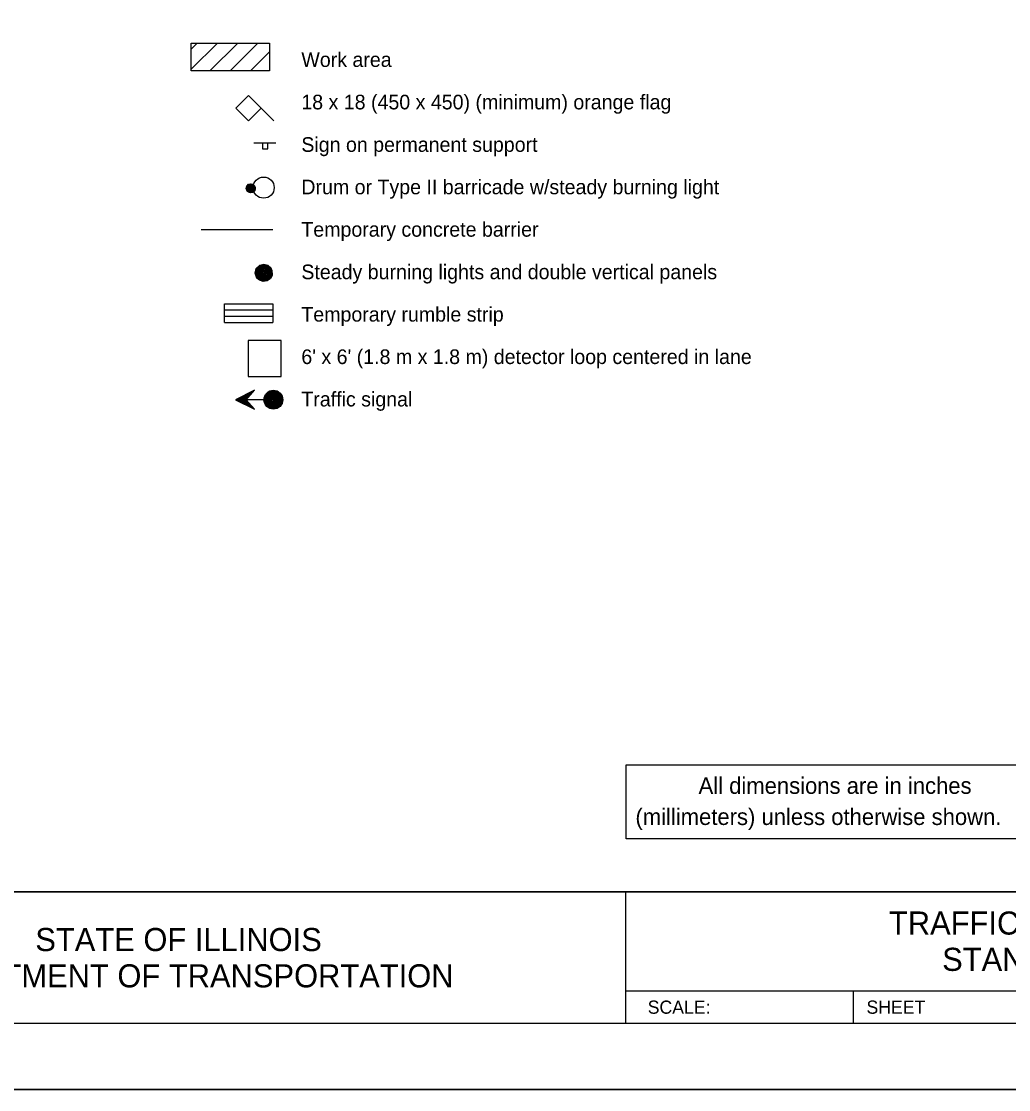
# Model space of a CAD drawing. Extents: x 52832 to 54215, y 64481 to 66497.
# Drawn here: x 53159 to 53308.6, y 66057.3 to 66219.2 of the extents above; entities that cross this region are included whole.
import ezdxf

# ---------------------------------------------------------------- set-up
doc = ezdxf.new("R2010")
doc.units = 0
for name, color, linetype in [('Level 48', 7, 'Continuous'), ('Sheets_50 Reference Boundary', 7, 'Continuous'), ('Sheets_General Details', 7, 'Continuous'), ('Sheets_Printer Plotting Border', 7, 'Continuous')]:
    doc.layers.add(name, color=color, linetype=linetype)

msp = doc.modelspace()

# ---------------------------------------------------------------- linework, layer by layer
at = {"layer": 'Level 48'}
msp.add_lwpolyline([(52835.06, 66497.33), (53515.06, 66497.33), (53515.06, 66057.33), (52835.06, 66057.33)], close=True, dxfattribs=at)
at = {"layer": 'Sheets_50 Reference Boundary'}
msp.add_lwpolyline([(52875.06, 66487.33), (53505.06, 66487.33), (53505.06, 66087.33), (52875.06, 66087.33)], close=True, dxfattribs=at)
at = {"layer": 'Sheets_General Details'}
for p, q in [((53184.74, 66211.72), (53184.74, 66215.93)), ((53184.74, 66215.93), (53196.6, 66215.93)), ((53196.6, 66215.93), (53196.6, 66211.72)), ((53196.6, 66211.72), (53184.74, 66211.72)), ((53197.54, 66200.78), (53194.2, 66200.78)), ((53186.23, 66187.71), (53197.11, 66187.71)), ((53189.78, 66176.45), (53197.11, 66176.45)), ((53189.78, 66173.59), (53189.78, 66176.45)), ((53197.11, 66176.45), (53197.11, 66173.59)), ((53189.78, 66175.5), (53197.11, 66175.5)), ((53189.78, 66174.54), (53197.11, 66174.54)), ((53189.78, 66173.59), (53197.11, 66173.59)), ((53194.31, 66163.34), (53191.44, 66161.9)), ((53193.07, 66161.9), (53194.31, 66163.34)), ((53191.44, 66161.9), (53194.31, 66160.47)), ((53194.31, 66160.47), (53193.07, 66161.9)), ((53195.75, 66161.9), (53193.11, 66161.9)), ((52875.06, 66087.33), (53505.06, 66087.33)), ((53250.55, 66087.33), (53250.55, 66067.33)), ((53250.55, 66072.33), (53404.55, 66072.33)), ((53285.06, 66072.33), (53285.06, 66067.33)), ((53515.06, 66057.33), (52835.06, 66057.33))]:
    msp.add_line(p, q, dxfattribs=at)
for points in [[(52875.06, 66487.33), (53505.06, 66487.33), (53505.06, 66067.33), (52875.06, 66067.33)], [(53196.35, 66199.94), (53196.35, 66200.78), (53195.51, 66200.78), (53195.51, 66199.94)], [(53193.35, 66170.86), (53193.35, 66165.43), (53198.36, 66165.43), (53198.36, 66170.86)], [(53250.66, 66106.54), (53332.57, 66106.54), (53332.57, 66095.35), (53250.66, 66095.35)]]:
    msp.add_lwpolyline(points, close=True, dxfattribs=at)
for points in [[(53184.74, 66211.97), (53188.7, 66215.93)], [(53184.74, 66215.04), (53185.63, 66215.93)], [(53187.56, 66211.72), (53191.77, 66215.93)], [(53190.63, 66211.72), (53194.84, 66215.93)], [(53193.7, 66211.72), (53196.6, 66214.62)], [(53197.27, 66204.14), (53193.43, 66207.98), (53191.51, 66206.06), (53193.43, 66204.14), (53195.35, 66206.06)], [(53194.42, 66193.7), (53194.29, 66193.49), (53194.02, 66193.29), (53193.7, 66193.24), (53193.42, 66193.34), (53193.2, 66193.5), (53193.07, 66193.9), (53193.14, 66194.27), (53193.43, 66194.55), (53193.77, 66194.63), (53194.09, 66194.54), (53194.33, 66194.33), (53194.42, 66194.1), (53194.43, 66193.78), (53194.26, 66193.53), (53194.01, 66193.34), (53193.72, 66193.29), (53193.5, 66193.37), (53193.24, 66193.5), (53193.15, 66193.76), (53193.1, 66194.02), (53193.17, 66194.25), (53193.45, 66194.52), (53193.77, 66194.59), (53194.09, 66194.52), (53194.31, 66194.32), (53194.38, 66194.09), (53194.4, 66193.78), (53194.24, 66193.55), (53194.01, 66193.38), (53193.71, 66193.32), (53193.46, 66193.42), (53193.26, 66193.52), (53193.19, 66193.77), (53193.13, 66193.99), (53193.21, 66194.23), (53193.48, 66194.48), (53193.78, 66194.55), (53194.08, 66194.48), (53194.28, 66194.29), (53194.36, 66194.09), (53194.34, 66193.78), (53194.22, 66193.58), (53193.98, 66193.4), (53193.7, 66193.36), (53193.46, 66193.44), (53193.31, 66193.56), (53193.24, 66193.75), (53193.17, 66193.99), (53193.25, 66194.17), (53193.5, 66194.43), (53193.79, 66194.49), (53194.08, 66194.43), (53194.25, 66194.24), (53194.34, 66194.07), (53194.29, 66193.8), (53194.19, 66193.61), (53193.95, 66193.44), (53193.7, 66193.4), (53193.48, 66193.48), (53193.34, 66193.59), (53193.27, 66193.79), (53193.21, 66193.98), (53193.29, 66194.14), (53193.52, 66194.38), (53193.79, 66194.46), (53194.07, 66194.4), (53194.23, 66194.22), (53194.28, 66194.04), (53194.26, 66193.8), (53194.18, 66193.64), (53193.93, 66193.47), (53193.72, 66193.45), (53193.51, 66193.52), (53193.38, 66193.62), (53193.29, 66193.81), (53193.26, 66193.99), (53193.33, 66194.12), (53193.55, 66194.36), (53193.81, 66194.41), (53194.07, 66194.35), (53194.2, 66194.21), (53194.24, 66194.01), (53194.2, 66193.82), (53194.14, 66193.68), (53193.92, 66193.5), (53193.72, 66193.48), (53193.55, 66193.55), (53193.43, 66193.63), (53193.35, 66193.73), (53193.32, 66193.81), (53193.3, 66193.96), (53193.38, 66194.11), (53193.51, 66194.26), (53193.63, 66194.33), (53193.84, 66194.35), (53194.03, 66194.33), (53194.18, 66194.17), (53194.2, 66194.01), (53194.16, 66193.82), (53194.06, 66193.66)], [(53194.06, 66193.66), (53193.9, 66193.54), (53193.71, 66193.53), (53193.53, 66193.65), (53193.42, 66193.72), (53193.36, 66193.83), (53193.37, 66193.96), (53193.41, 66194.08), (53193.52, 66194.19), (53193.67, 66194.29), (53193.8, 66194.32), (53193.94, 66194.31), (53194.04, 66194.23), (53194.18, 66194.02), (53194.1, 66193.8), (53193.98, 66193.65), (53193.86, 66193.58), (53193.69, 66193.58), (53193.55, 66193.69), (53193.46, 66193.81), (53193.45, 66193.92), (53193.49, 66194.05), (53193.59, 66194.15), (53193.72, 66194.21), (53193.85, 66194.24), (53194.07, 66194.15), (53194.14, 66194.01), (53194.07, 66193.86), (53194, 66193.74), (53193.89, 66193.67), (53193.71, 66193.64), (53193.58, 66193.67), (53193.49, 66193.73), (53193.43, 66193.8), (53193.41, 66193.99), (53193.46, 66194.07), (53193.57, 66194.17), (53193.72, 66194.24), (53193.87, 66194.27), (53193.98, 66194.29), (53194.08, 66194.25), (53194.16, 66194.15), (53194.07, 66194.01), (53194.06, 66193.88), (53193.97, 66193.77), (53193.79, 66193.68), (53193.62, 66193.67), (53193.54, 66193.75), (53193.51, 66193.84), (53193.52, 66193.96), (53193.57, 66194.05), (53193.7, 66194.13), (53193.83, 66194.16), (53194.01, 66194.11), (53194.04, 66194.04), (53194.03, 66193.93), (53193.88, 66193.81), (53193.76, 66193.71), (53193.62, 66193.73), (53193.57, 66193.81), (53193.56, 66193.9), (53193.6, 66194), (53193.81, 66194.1), (53193.99, 66194.06), (53194, 66193.96), (53193.87, 66193.85), (53193.72, 66193.76), (53193.62, 66193.81), (53193.63, 66193.91), (53193.79, 66194.01), (53193.92, 66194.01), (53193.75, 66193.83), (53193.71, 66193.91), (53193.66, 66193.99), (53193.84, 66194.04), (53193.96, 66193.97), (53193.85, 66193.89)], [(53196.98, 66180.7), (53196.72, 66180.29), (53196.22, 66179.92), (53195.61, 66179.82), (53195.07, 66180.01), (53194.67, 66180.31), (53194.41, 66181.07), (53194.55, 66181.78), (53195.11, 66182.3), (53195.74, 66182.45), (53196.36, 66182.29), (53196.8, 66181.9), (53196.97, 66181.46), (53196.99, 66180.84), (53196.69, 66180.37), (53196.21, 66180.01), (53195.65, 66179.91), (53195.24, 66180.06), (53194.74, 66180.31), (53194.56, 66180.8), (53194.48, 66181.3), (53194.6, 66181.74), (53195.14, 66182.25), (53195.75, 66182.38), (53196.35, 66182.24), (53196.76, 66181.87), (53196.91, 66181.44), (53196.93, 66180.84), (53196.64, 66180.4), (53196.19, 66180.1), (53195.63, 66179.98), (53195.15, 66180.15), (53194.77, 66180.35), (53194.64, 66180.83), (53194.53, 66181.25), (53194.68, 66181.7), (53195.19, 66182.18), (53195.77, 66182.3), (53196.34, 66182.18), (53196.71, 66181.82), (53196.87, 66181.43), (53196.82, 66180.84), (53196.59, 66180.46), (53196.14, 66180.13), (53195.61, 66180.05), (53195.16, 66180.2), (53194.88, 66180.42), (53194.73, 66180.79), (53194.6, 66181.24), (53194.76, 66181.58), (53195.22, 66182.07), (53195.79, 66182.19), (53196.33, 66182.09), (53196.66, 66181.73), (53196.83, 66181.41), (53196.72, 66180.88), (53196.54, 66180.52), (53196.09, 66180.2), (53195.6, 66180.12), (53195.2, 66180.27), (53194.93, 66180.48), (53194.79, 66180.86), (53194.69, 66181.23), (53194.84, 66181.53), (53195.26, 66181.99), (53195.79, 66182.13), (53196.3, 66182.02), (53196.62, 66181.69), (53196.71, 66181.35), (53196.67, 66180.88), (53196.53, 66180.58), (53196.05, 66180.26), (53195.64, 66180.22), (53195.24, 66180.35), (53195.01, 66180.53), (53194.84, 66180.9), (53194.77, 66181.24), (53194.92, 66181.5), (53195.32, 66181.94), (53195.82, 66182.04), (53196.31, 66181.94), (53196.56, 66181.66), (53196.64, 66181.29), (53196.57, 66180.92), (53196.45, 66180.65), (53196.03, 66180.32), (53195.65, 66180.28), (53195.32, 66180.41), (53195.11, 66180.57), (53194.95, 66180.75), (53194.89, 66180.91), (53194.85, 66181.19), (53195, 66181.47), (53195.25, 66181.76), (53195.49, 66181.89), (53195.88, 66181.93), (53196.24, 66181.89), (53196.53, 66181.59), (53196.56, 66181.28), (53196.48, 66180.92), (53196.3, 66180.62)], [(53196.3, 66180.62), (53196, 66180.38), (53195.64, 66180.37), (53195.29, 66180.59), (53195.08, 66180.73), (53194.97, 66180.94), (53194.98, 66181.19), (53195.06, 66181.42), (53195.26, 66181.63), (53195.55, 66181.81), (53195.8, 66181.87), (53196.07, 66181.85), (53196.25, 66181.69), (53196.53, 66181.3), (53196.37, 66180.89), (53196.15, 66180.6), (53195.92, 66180.47), (53195.59, 66180.47), (53195.32, 66180.68), (53195.15, 66180.9), (53195.14, 66181.12), (53195.21, 66181.37), (53195.4, 66181.55), (53195.66, 66181.67), (53195.9, 66181.72), (53196.31, 66181.55), (53196.45, 66181.28), (53196.31, 66181), (53196.18, 66180.77), (53195.98, 66180.63), (53195.63, 66180.58), (53195.39, 66180.64), (53195.21, 66180.76), (53195.11, 66180.88), (53195.07, 66181.25), (53195.15, 66181.41), (53195.37, 66181.59), (53195.65, 66181.71), (53195.93, 66181.77), (53196.14, 66181.81), (53196.33, 66181.74), (53196.48, 66181.56), (53196.32, 66181.27), (53196.3, 66181.03), (53196.12, 66180.83), (53195.77, 66180.67), (53195.47, 66180.64), (53195.31, 66180.8), (53195.26, 66180.97), (53195.27, 66181.18), (53195.36, 66181.36), (53195.61, 66181.5), (53195.85, 66181.57), (53196.21, 66181.47), (53196.26, 66181.34), (53196.24, 66181.12), (53195.95, 66180.9), (53195.72, 66180.71), (53195.47, 66180.74), (53195.36, 66180.9), (53195.35, 66181.07), (53195.42, 66181.26), (53195.82, 66181.46), (53196.17, 66181.37), (53196.18, 66181.19), (53195.94, 66180.97), (53195.65, 66180.81), (53195.46, 66180.9), (53195.47, 66181.1), (53195.79, 66181.27), (53196.03, 66181.29), (53195.71, 66180.95), (53195.64, 66181.09), (53195.53, 66181.24), (53195.87, 66181.34), (53196.11, 66181.21), (53195.9, 66181.06)], [(53194.14, 66160.61), (53191.58, 66161.91), (53194.14, 66163.21), (53193.01, 66161.9), (53194.08, 66160.67), (53191.73, 66161.91), (53193.95, 66163.06), (53192.95, 66161.9), (53193.89, 66160.82), (53191.9, 66161.9), (53193.75, 66162.87), (53192.85, 66161.9), (53193.68, 66160.99), (53192.04, 66161.91), (53193.52, 66162.68), (53192.81, 66161.9), (53193.48, 66161.16), (53192.16, 66161.9), (53193.33, 66162.53), (53192.74, 66161.9), (53193.29, 66161.32), (53192.3, 66161.9), (53193.14, 66162.36), (53192.7, 66161.91), (53193.08, 66161.49), (53192.42, 66161.9), (53192.91, 66162.2), (53192.67, 66161.91), (53192.85, 66161.69), (53192.53, 66161.89), (53192.74, 66162.04), (53192.66, 66161.9), (53192.7, 66161.82), (53192.61, 66161.9), (53192.65, 66161.93)], [(53198.39, 66161.18), (53198.04, 66160.82), (53197.43, 66160.55), (53196.8, 66160.58), (53196.29, 66160.89), (53195.94, 66161.29), (53195.84, 66162.12), (53196.14, 66162.82), (53196.82, 66163.24), (53197.5, 66163.24), (53198.1, 66162.94), (53198.46, 66162.45), (53198.55, 66161.96), (53198.43, 66161.32), (53198.02, 66160.92), (53197.45, 66160.65), (53196.85, 66160.66), (53196.47, 66160.91), (53196, 66161.27), (53195.94, 66161.81), (53195.96, 66162.34), (53196.18, 66162.76), (53196.85, 66163.17), (53197.5, 66163.18), (53198.08, 66162.9), (53198.42, 66162.43), (53198.48, 66161.96), (53198.37, 66161.34), (53197.97, 66160.96), (53197.45, 66160.74), (53196.85, 66160.74), (53196.4, 66161.02), (53196.05, 66161.31), (53196.03, 66161.82), (53196, 66162.28), (53196.25, 66162.71), (53196.88, 66163.09), (53197.5, 66163.09), (53198.06, 66162.84), (53198.35, 66162.38), (53198.43, 66161.96), (53198.26, 66161.36), (53197.94, 66161.03), (53197.41, 66160.78), (53196.85, 66160.82), (53196.42, 66161.07), (53196.17, 66161.35), (53196.11, 66161.76), (53196.07, 66162.25), (53196.31, 66162.57), (53196.89, 66162.97), (53197.5, 66162.97), (53198.03, 66162.75), (53198.29, 66162.3), (53198.39, 66161.94), (53198.17, 66161.42), (53197.9, 66161.09), (53197.37, 66160.86), (53196.85, 66160.89), (53196.47, 66161.13), (53196.25, 66161.41), (53196.18, 66161.82), (53196.16, 66162.23), (53196.38, 66162.5), (53196.91, 66162.88), (53197.48, 66162.9), (53197.99, 66162.68), (53198.24, 66162.27), (53198.26, 66161.9), (53198.11, 66161.45), (53197.9, 66161.16), (53197.34, 66160.94), (53196.91, 66160.98), (53196.53, 66161.2), (53196.34, 66161.45), (53196.24, 66161.85), (53196.25, 66162.21), (53196.45, 66162.45), (53196.96, 66162.82), (53197.5, 66162.81), (53197.97, 66162.59), (53198.17, 66162.26), (53198.17, 66161.85), (53198.01, 66161.5), (53197.83, 66161.25), (53197.34, 66161.01), (53196.94, 66161.04), (53196.63, 66161.24), (53196.44, 66161.45), (53196.32, 66161.68), (53196.29, 66161.85), (53196.32, 66162.15), (53196.53, 66162.41), (53196.85, 66162.64), (53197.12, 66162.73), (53197.53, 66162.68), (53197.88, 66162.57), (53198.12, 66162.19), (53198.08, 66161.87), (53197.92, 66161.51), (53197.67, 66161.24)], [(53197.67, 66161.24), (53197.32, 66161.07), (53196.94, 66161.14), (53196.63, 66161.45), (53196.45, 66161.62), (53196.38, 66161.87), (53196.45, 66162.12), (53196.58, 66162.34), (53196.83, 66162.51), (53197.17, 66162.63), (53197.43, 66162.63), (53197.7, 66162.57), (53197.86, 66162.36), (53198.06, 66161.89), (53197.81, 66161.51), (53197.52, 66161.27), (53197.26, 66161.18), (53196.91, 66161.25), (53196.69, 66161.52), (53196.56, 66161.79), (53196.6, 66162.01), (53196.72, 66162.25), (53196.96, 66162.39), (53197.25, 66162.46), (53197.5, 66162.46), (53197.88, 66162.19), (53197.97, 66161.89), (53197.77, 66161.63), (53197.58, 66161.42), (53197.35, 66161.33), (53196.98, 66161.35), (53196.74, 66161.47), (53196.58, 66161.62), (53196.52, 66161.78), (53196.56, 66162.16), (53196.67, 66162.3), (53196.94, 66162.45), (53197.26, 66162.51), (53197.55, 66162.51), (53197.77, 66162.51), (53197.95, 66162.38), (53198.06, 66162.17), (53197.83, 66161.92), (53197.76, 66161.67), (53197.54, 66161.5), (53197.14, 66161.41), (53196.83, 66161.45), (53196.7, 66161.65), (53196.69, 66161.83), (53196.74, 66162.05), (53196.88, 66162.21), (53197.17, 66162.3), (53197.43, 66162.32), (53197.76, 66162.15), (53197.79, 66161.99), (53197.72, 66161.78), (53197.38, 66161.61), (53197.1, 66161.47), (53196.85, 66161.56), (53196.78, 66161.74), (53196.8, 66161.92), (53196.91, 66162.09), (53197.37, 66162.21), (53197.7, 66162.05), (53197.67, 66161.85), (53197.38, 66161.69), (53197.05, 66161.58), (53196.88, 66161.71), (53196.94, 66161.92), (53197.3, 66162.03), (53197.55, 66161.99), (53197.14, 66161.71), (53197.1, 66161.87), (53197.03, 66162.05), (53197.39, 66162.08), (53197.61, 66161.89), (53197.36, 66161.78)]]:
    msp.add_lwpolyline(points, dxfattribs=at)
for centre, radius in [((53195.7, 66194.04), 1.6), ((53197.18, 66161.9), 1.43)]:
    msp.add_circle(centre, radius, dxfattribs=at)
at = {"layer": 'Sheets_Printer Plotting Border'}
msp.add_lwpolyline([(52835.06, 66057.33), (53515.06, 66057.33), (53515.06, 66497.33), (52835.06, 66497.33)], close=True, dxfattribs=at)

# ---------------------------------------------------------------- texts
at = {"layer": 'Sheets_General Details'}
for s, height, p in [('Work area', 2.22, (53201.42, 66212.33)), ('18 x 18 (450 x 450) (minimum) orange flag', 2.2197, (53201.42, 66205.9)), ('Sign on permanent support', 2.2197, (53201.42, 66199.46)), ('Drum or Type II barricade w/steady burning light', 2.2197, (53201.42, 66193.03)), ('Temporary concrete barrier', 2.2197, (53201.42, 66186.6)), ('Steady burning lights and double vertical panels', 2.2197, (53201.42, 66180.16)), ('Temporary rumble strip', 2.2197, (53201.42, 66173.73)), ("6' x 6' (1.8 m x 1.8 m) detector loop centered in lane", 2.2197, (53201.42, 66167.3)), ('Traffic signal', 2.2197, (53201.42, 66160.87)), ('All dimensions are in inches', 2.4971, (53261.64, 66102.16)), ('(millimeters) unless otherwise shown.', 2.4971, (53252.07, 66097.44)), ('TRAFFIC CONTROL AND PROTECTION', 3.5, (53290.5, 66080.83)), ('STATE OF ILLINOIS', 3.5, (53161.09, 66078.33)), ('STANDARD 701321 (SPECIAL)', 3.5, (53298.57, 66075.33)), ('DEPARTMENT OF TRANSPORTATION', 3.5, (53139.99, 66072.83)), ('SCALE:          ', 2, (53253.93, 66068.83)), ('SHEET', 2, (53287.1, 66068.83))]:
    msp.add_text(s, height=height, dxfattribs=at).set_placement(p)

doc.saveas('drawing.dxf')
